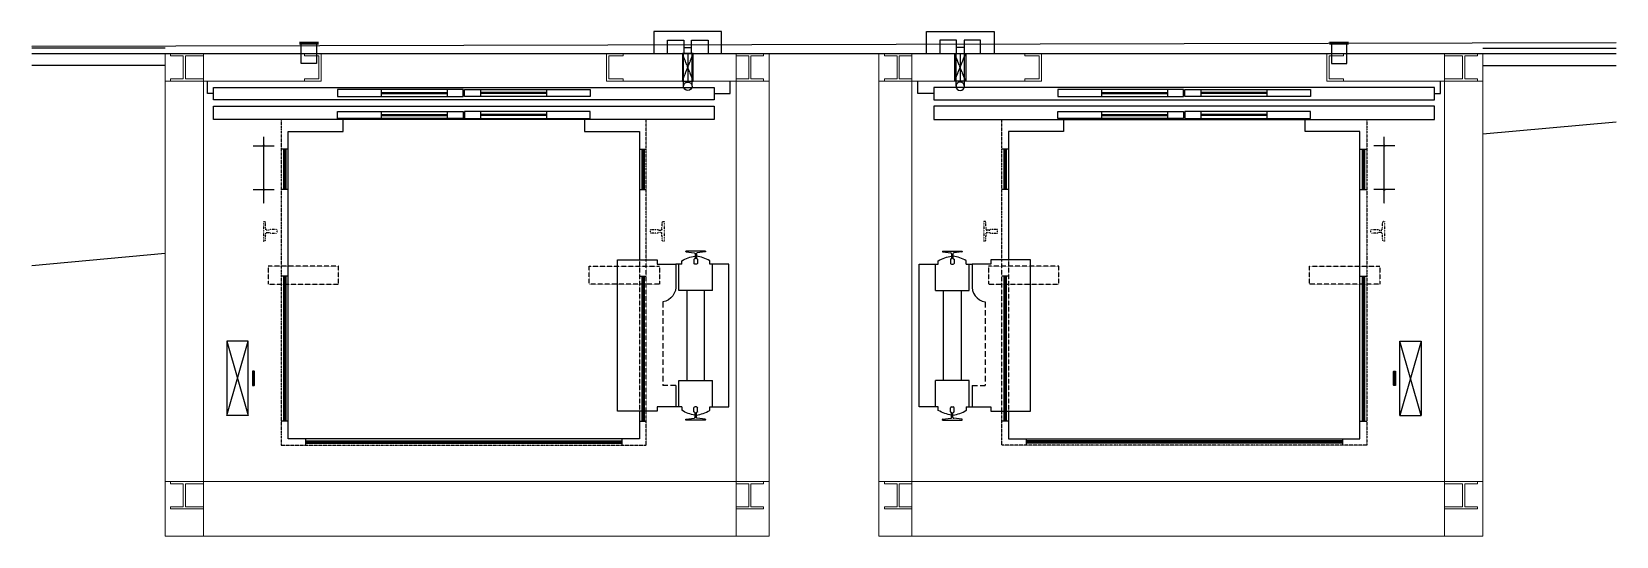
# Model space of a CAD drawing. Header units: millimetres. Extents: x 1372008 to 1411165, y -192331 to -164911.
# Drawn here: x 1372008 to 1379223, y -178011 to -175711 of the extents above; entities that cross this region are included whole.
import ezdxf

# ---------------------------------------------------------------- set-up
doc = ezdxf.new("R2010")
doc.units = ezdxf.units.MM
for name, pattern in [('CENTER2', [1.125, 0.75, -0.125, 0.125, -0.125]), ('DIVIDE', [1.25, 0.5, -0.25, 0, -0.25, 0, -0.25]), ('HIDDEN', [0.375, 0.25, -0.125]), ('PHANTOM', [2.5, 1.25, -0.25, 0.25, -0.25, 0.25, -0.25])]:
    doc.linetypes.add(name, pattern=pattern)
for name, color, linetype in [('Baca', 7, 'Continuous'), ('Lift', 7, 'Continuous'), ('Meheccer', 7, 'Continuous'), ('plita 2', 7, 'Continuous'), ('sutun1', 7, 'Continuous')]:
    doc.layers.add(name, color=color, linetype=linetype)
doc.layers.add('Metalkonstruksiya', color=206, linetype='Continuous', lineweight=9)

msp = doc.modelspace()

# ---------------------------------------------------------------- linework, layer by layer
at = {"layer": 'Baca'}
for p, q in [((1379222.6, -176123.5), (1378615.2, -176178.5)), ((1372615.2, -176722.6), (1372007.8, -176777.7))]:
    msp.add_line(p, q, dxfattribs=at)
at = {"layer": 'Lift'}
for p, q in [((1373226.4, -175763.8), (1373313.9, -175763.8)), ((1374977.4, -175782.7), (1375012, -175782.7)), ((1374994.7, -175811.1), (1374994.7, -175936.2)), ((1376253, -175782.7), (1376218.4, -175782.7)), ((1376235.7, -175811.1), (1376235.7, -175936.2)), ((1378003.9, -175763.8), (1377916.4, -175763.8)), ((1372807.8, -175993.6), (1372807.8, -175936.1)), ((1374976.2, -175959.7), (1374976.2, -175936.1)), ((1375014.2, -175959.7), (1375014.2, -175936.1)), ((1376216.2, -175959.7), (1376216.2, -175936.1)), ((1376254.2, -175959.7), (1376254.2, -175936.1)), ((1378422.6, -175993.6), (1378422.6, -175936.1)), ((1372835.2, -175993.6), (1372807.8, -175993.6)), ((1373599.2, -175975.1), (1373599.2, -176007.1)), ((1373599.2, -175988.6), (1373899.2, -175988.6)), ((1373599.2, -175991.1), (1373899.2, -175991.1)), ((1373599.2, -175993.6), (1373899.2, -175993.6)), ((1373899.2, -175975.1), (1373899.2, -176007.1)), ((1374051.2, -175975.1), (1374051.2, -176007.1)), ((1374351.2, -175988.6), (1374051.2, -175988.6)), ((1374051.2, -175991.1), (1374351.2, -175991.1)), ((1374351.2, -175993.6), (1374051.2, -175993.6)), ((1374351.2, -175975.1), (1374351.2, -176007.1)), ((1376879.2, -175975.1), (1376879.2, -176007.1)), ((1376879.2, -175988.6), (1377179.2, -175988.6)), ((1377179.2, -175991.1), (1376879.2, -175991.1)), ((1376879.2, -175993.6), (1377179.2, -175993.6)), ((1377179.2, -175975.1), (1377179.2, -176007.1)), ((1377331.2, -175975.1), (1377331.2, -176007.1)), ((1377631.2, -175988.6), (1377331.2, -175988.6)), ((1377631.2, -175991.1), (1377331.2, -175991.1)), ((1377631.2, -175993.6), (1377331.2, -175993.6)), ((1377631.2, -175975.1), (1377631.2, -176007.1)), ((1378395.2, -175993.6), (1378422.6, -175993.6)), ((1373599.2, -176075.1), (1373599.2, -176107.1)), ((1373599.2, -176088.6), (1373899.2, -176088.6)), ((1373599.2, -176091.1), (1373899.2, -176091.1)), ((1373599.2, -176093.6), (1373899.2, -176093.6)), ((1373899.2, -176075.1), (1373899.2, -176107.1)), ((1374051.2, -176075.1), (1374051.2, -176107.1)), ((1374351.2, -176088.6), (1374051.2, -176088.6)), ((1374051.2, -176091.1), (1374351.2, -176091.1)), ((1374351.2, -176093.6), (1374051.2, -176093.6)), ((1374351.2, -176075.1), (1374351.2, -176107.1)), ((1376879.2, -176075.1), (1376879.2, -176107.1)), ((1376879.2, -176088.6), (1377179.2, -176088.6)), ((1377179.2, -176091.1), (1376879.2, -176091.1)), ((1376879.2, -176093.6), (1377179.2, -176093.6)), ((1377179.2, -176075.1), (1377179.2, -176107.1)), ((1377331.2, -176075.1), (1377331.2, -176107.1)), ((1377631.2, -176088.6), (1377331.2, -176088.6)), ((1377631.2, -176091.1), (1377331.2, -176091.1)), ((1377631.2, -176093.6), (1377331.2, -176093.6)), ((1377631.2, -176075.1), (1377631.2, -176107.1)), ((1373175.2, -176246.1), (1373144.2, -176246.1)), ((1373154.7, -176246.1), (1373154.7, -176430.1)), ((1373159.7, -176246.1), (1373159.7, -176430.1)), ((1373164.7, -176246.1), (1373164.7, -176430.1)), ((1374775.2, -176246.1), (1374806.2, -176246.1)), ((1374785.7, -176246.1), (1374785.7, -176430.1)), ((1374790.7, -176246.1), (1374790.7, -176430.1)), ((1374795.7, -176246.1), (1374795.7, -176430.1)), ((1376455.2, -176246.1), (1376424.2, -176246.1)), ((1376434.7, -176246.1), (1376434.7, -176430.1)), ((1376439.7, -176246.1), (1376439.7, -176430.1)), ((1376444.7, -176246.1), (1376444.7, -176430.1)), ((1378055.2, -176246.1), (1378086.2, -176246.1)), ((1378065.7, -176246.1), (1378065.7, -176430.1)), ((1378070.7, -176246.1), (1378070.7, -176430.1)), ((1378075.7, -176246.1), (1378075.7, -176430.1)), ((1373175.2, -176430.1), (1373144.2, -176430.1)), ((1374775.2, -176430.1), (1374806.2, -176430.1)), ((1376455.2, -176430.1), (1376424.2, -176430.1)), ((1378055.2, -176430.1), (1378086.2, -176430.1)), ((1373175.2, -176826.1), (1373144.2, -176826.1)), ((1373154.7, -176826.1), (1373154.7, -177486.1)), ((1373159.7, -176826.1), (1373159.7, -177486.1)), ((1373164.7, -176826.1), (1373164.7, -177486.1)), ((1374775.2, -176826.1), (1374806.2, -176826.1)), ((1374785.7, -176826.1), (1374785.7, -177486.1)), ((1374790.7, -176826.1), (1374790.7, -177486.1)), ((1374795.7, -176826.1), (1374795.7, -177486.1)), ((1376455.2, -176826.1), (1376424.2, -176826.1)), ((1376434.7, -176826.1), (1376434.7, -177486.1)), ((1376439.7, -176826.1), (1376439.7, -177486.1)), ((1376444.7, -176826.1), (1376444.7, -177486.1)), ((1378055.2, -176826.1), (1378086.2, -176826.1)), ((1378065.7, -176826.1), (1378065.7, -177486.1)), ((1378070.7, -176826.1), (1378070.7, -177486.1)), ((1378075.7, -176826.1), (1378075.7, -177486.1)), ((1373175.2, -177486.1), (1373144.2, -177486.1)), ((1374775.2, -177486.1), (1374806.2, -177486.1)), ((1376455.2, -177486.1), (1376424.2, -177486.1)), ((1378055.2, -177486.1), (1378086.2, -177486.1)), ((1373255.2, -177566.1), (1373255.2, -177596.1)), ((1373255.2, -177576.1), (1374695.2, -177576.1)), ((1373255.2, -177581.1), (1374695.2, -177581.1)), ((1373255.2, -177586.1), (1374695.2, -177586.1)), ((1374695.2, -177566.1), (1374695.2, -177596.1)), ((1376535.2, -177566.1), (1376535.2, -177596.1)), ((1377975.2, -177576.1), (1376535.2, -177576.1)), ((1377975.2, -177581.1), (1376535.2, -177581.1)), ((1377975.2, -177586.1), (1376535.2, -177586.1)), ((1377975.2, -177566.1), (1377975.2, -177596.1))]:
    msp.add_line(p, q, dxfattribs=at)
at = {"layer": 'Lift', "linetype": 'CENTER2'}
for p, q in [((1375020.2, -175936.1), (1374970.2, -175811.1)), ((1374970.2, -175936.1), (1375020.2, -175811.1)), ((1376210.2, -175936.1), (1376260.2, -175811.1)), ((1376260.2, -175936.1), (1376210.2, -175811.1)), ((1373016.7, -176231.1), (1373111.7, -176231.1)), ((1373064.2, -176494.3), (1373064.2, -176191)), ((1378213.7, -176231.1), (1378118.7, -176231.1)), ((1378166.2, -176494.3), (1378166.2, -176191)), ((1373016.7, -176431.1), (1373111.7, -176431.1)), ((1378213.7, -176431.1), (1378118.7, -176431.1))]:
    msp.add_line(p, q, dxfattribs=at)
at = {"layer": 'Lift', "linetype": 'HIDDEN', "ltscale": 10}
for p, q in [((1374976.2, -175936.1), (1374976.2, -175811.1)), ((1375014.2, -175936.1), (1375014.2, -175811.1)), ((1376216.2, -175936.1), (1376216.2, -175811.1)), ((1376254.2, -175936.1), (1376254.2, -175811.1))]:
    msp.add_line(p, q, dxfattribs=at)
at = {"layer": 'Lift', "linetype": 'Continuous'}
for p, q in [((1373425.2, -176166.1), (1373425.2, -176111.1)), ((1377805.2, -176166.1), (1377805.2, -176111.1)), ((1373175.2, -177566.1), (1373175.2, -176166.1)), ((1373175.2, -176166.1), (1373425.2, -176166.1)), ((1378055.2, -176166.1), (1377805.2, -176166.1)), ((1378055.2, -177566.1), (1378055.2, -176166.1)), ((1374775.2, -177438.1), (1374775.2, -177566.1)), ((1376455.2, -177438.1), (1376455.2, -177566.1)), ((1374775.2, -177566.1), (1373175.2, -177566.1)), ((1376455.2, -177566.1), (1378055.2, -177566.1))]:
    msp.add_line(p, q, dxfattribs=at)
at = {"layer": 'Lift', "linetype": 'PHANTOM', "ltscale": 0.5}
for p, q in [((1374806.2, -176754.1), (1374806.2, -176111.1)), ((1376424.2, -176754.1), (1376424.2, -176111.1))]:
    msp.add_line(p, q, dxfattribs=at)
at = {"layer": 'Lift', "linetype": 'HIDDEN'}
for p, q in [((1374775.2, -176754.1), (1374775.2, -177438.1)), ((1374806.2, -177438.1), (1374806.2, -176754.1)), ((1376424.2, -177438.1), (1376424.2, -176754.1)), ((1376455.2, -176754.1), (1376455.2, -177438.1))]:
    msp.add_line(p, q, dxfattribs=at)
at = {"layer": 'Lift', "linetype": 'ByBlock'}
for p, q in [((1374967.7, -176771.1), (1374967.7, -176755.4)), ((1375076.2, -176711.1), (1374986.2, -176711.1)), ((1374986.2, -176711.1), (1374986.2, -176713.3)), ((1374988, -176715.3), (1375024.2, -176719.1)), ((1375023.2, -176748.7), (1375023.2, -176767.1)), ((1375026.2, -176746.7), (1375025.2, -176746.7)), ((1375028.2, -176723.1), (1375028.2, -176744.7)), ((1375034.2, -176723.1), (1375034.2, -176744.7)), ((1375037.2, -176746.7), (1375036.2, -176746.7)), ((1375074.4, -176715.3), (1375038.2, -176719.1)), ((1375039.2, -176748.7), (1375039.2, -176767.1)), ((1375076.2, -176711.1), (1375076.2, -176713.3)), ((1376154.2, -176711.1), (1376244.2, -176711.1)), ((1376154.2, -176711.1), (1376154.2, -176713.3)), ((1376156, -176715.3), (1376192.2, -176719.1)), ((1376191.2, -176748.7), (1376191.2, -176767.1)), ((1376193.2, -176746.7), (1376194.2, -176746.7)), ((1376196.2, -176723.1), (1376196.2, -176744.7)), ((1376202.2, -176723.1), (1376202.2, -176744.7)), ((1376204.2, -176746.7), (1376205.2, -176746.7)), ((1376242.4, -176715.3), (1376206.2, -176719.1)), ((1376207.2, -176748.7), (1376207.2, -176767.1)), ((1376244.2, -176711.1), (1376244.2, -176713.3)), ((1376262.7, -176771.1), (1376262.7, -176755.4)), ((1374967.7, -176771.1), (1374941.2, -176771.1)), ((1374941.2, -176771.1), (1374941.2, -176863.2)), ((1374954.4, -176891.1), (1374954.4, -176771.1)), ((1375035.2, -176771.1), (1375027.2, -176771.1)), ((1375107.9, -176891.1), (1375107.9, -176771.1)), ((1376122.4, -176891.1), (1376122.4, -176771.1)), ((1376195.2, -176771.1), (1376203.2, -176771.1)), ((1376262.7, -176771.1), (1376289.2, -176771.1)), ((1376275.9, -176891.1), (1376275.9, -176771.1)), ((1376289.2, -176771.1), (1376289.2, -176863.2)), ((1375107.9, -176891.1), (1374954.4, -176891.1)), ((1374991.2, -176891.1), (1374991.2, -177301.1)), ((1375071.2, -177301.1), (1375071.2, -176891.1)), ((1376122.4, -176891.1), (1376275.9, -176891.1)), ((1376159.2, -177301.1), (1376159.2, -176891.1)), ((1376239.2, -176891.1), (1376239.2, -177301.1)), ((1374941.2, -177323.2), (1374941.2, -177421.1)), ((1374954.4, -177301.1), (1375107.9, -177301.1)), ((1374954.4, -177421.1), (1374954.4, -177301.1)), ((1375107.9, -177421.1), (1375107.9, -177301.1)), ((1376275.9, -177301.1), (1376122.4, -177301.1)), ((1376122.4, -177421.1), (1376122.4, -177301.1)), ((1376275.9, -177421.1), (1376275.9, -177301.1)), ((1376289.2, -177323.2), (1376289.2, -177421.1)), ((1374967.7, -177421.1), (1374941.2, -177421.1)), ((1374967.7, -177421.1), (1374967.7, -177436.9)), ((1374986.2, -177481.1), (1374986.2, -177478.9)), ((1375076.2, -177481.1), (1374986.2, -177481.1)), ((1374988, -177477), (1375024.2, -177473.1)), ((1375023.2, -177443.6), (1375023.2, -177425.1)), ((1375026.2, -177445.6), (1375025.2, -177445.6)), ((1375035.2, -177421.1), (1375027.2, -177421.1)), ((1375028.2, -177469.1), (1375028.2, -177447.6)), ((1375034.2, -177469.1), (1375034.2, -177447.6)), ((1375037.2, -177445.6), (1375036.2, -177445.6)), ((1375074.4, -177477), (1375038.2, -177473.1)), ((1375039.2, -177443.6), (1375039.2, -177425.1)), ((1375076.2, -177481.1), (1375076.2, -177478.9)), ((1376154.2, -177481.1), (1376154.2, -177478.9)), ((1376154.2, -177481.1), (1376244.2, -177481.1)), ((1376156, -177477), (1376192.2, -177473.1)), ((1376191.2, -177443.6), (1376191.2, -177425.1)), ((1376193.2, -177445.6), (1376194.2, -177445.6)), ((1376195.2, -177421.1), (1376203.2, -177421.1)), ((1376196.2, -177469.1), (1376196.2, -177447.6)), ((1376202.2, -177469.1), (1376202.2, -177447.6)), ((1376204.2, -177445.6), (1376205.2, -177445.6)), ((1376242.4, -177477), (1376206.2, -177473.1)), ((1376207.2, -177443.6), (1376207.2, -177425.1)), ((1376244.2, -177481.1), (1376244.2, -177478.9)), ((1376262.7, -177421.1), (1376289.2, -177421.1)), ((1376262.7, -177421.1), (1376262.7, -177436.9))]:
    msp.add_line(p, q, dxfattribs=at)
at = {"layer": 'Lift', "linetype": 'HIDDEN', "ltscale": 100}
for p, q in [((1374881.2, -176942.6), (1374881.2, -177323.2)), ((1376349.2, -176942.6), (1376349.2, -177323.2)), ((1374941.2, -177323.2), (1374881.2, -177323.2)), ((1376289.2, -177323.2), (1376349.2, -177323.2))]:
    msp.add_line(p, q, dxfattribs=at)
at = {"layer": 'Lift', "ltscale": 2, "extrusion": (0, 0, -1)}
msp.add_lwpolyline([(-1375148.3, -175811.1), (-1375148.3, -175711.1), (-1374841.1, -175711.1), (-1374841.1, -175811.1)], dxfattribs=at)
at = {"layer": 'Lift', "extrusion": (0, 0, -1)}
for points in [[(-1374902, -175811.2), (-1374902, -175750), (-1374977.4, -175750), (-1374977.4, -175811.1)], [(-1375012, -175811.5), (-1375012, -175750), (-1375087.4, -175750), (-1375087.4, -175811.1)], [(-1373305.2, -175770.2), (-1373305.2, -175856.1), (-1373305.2, -175856.1), (-1373235.2, -175856.1), (-1373235.2, -175763.8)], [(-1375115.2, -175993.6), (-1375188.3, -175993.6), (-1375188.3, -175936.1)]]:
    msp.add_lwpolyline(points, dxfattribs=at)
at = {"layer": 'Lift', "ltscale": 2}
msp.add_lwpolyline([(1376082.1, -175811.1), (1376082.1, -175711.1), (1376389.3, -175711.1), (1376389.3, -175811.1)], dxfattribs=at)
at = {"layer": 'Lift'}
for points in [[(1376218.4, -175811.5), (1376218.4, -175750), (1376143, -175750), (1376143, -175811.1)], [(1376328.4, -175811.2), (1376328.4, -175750), (1376253, -175750), (1376253, -175811.1)], [(1377925.2, -175770.2), (1377925.2, -175856.1), (1377925.2, -175856.1), (1377995.2, -175856.1), (1377995.2, -175763.8)], [(1376115.2, -175993.6), (1376042, -175993.6), (1376042, -175936.1)]]:
    msp.add_lwpolyline(points, dxfattribs=at)
at = {"layer": 'Lift', "extrusion": (0, 0, -1), "const_width": 13.1}
msp.add_lwpolyline([(-1373226.4, -175763.8), (-1373313.9, -175763.8)], dxfattribs=at)
at = {"layer": 'Lift', "linetype": 'Continuous', "extrusion": (0, 0, -1)}
for points in [[(-1375020.2, -175811.1), (-1375020.2, -175811.1), (-1374970.2, -175811.1), (-1374970.2, -175936.1), (-1375020.2, -175936.1), (-1375020.2, -175811.1)], [(-1375115.2, -175966.1), (-1375115.2, -176021.1), (-1372835.2, -176021.1), (-1372835.2, -175966.1), (-1375115.2, -175966.1)], [(-1375115.2, -176051.1), (-1375115.2, -176111.1), (-1372835.2, -176111.1), (-1372835.2, -176051.1), (-1375115.2, -176051.1)], [(-1374525.2, -176111.1), (-1374525.2, -176166.1), (-1374775.2, -176166.1), (-1374775.2, -176754.1)], [(-1372993.1, -177461.1), (-1372993.1, -177121.1), (-1372896.6, -177121.1), (-1372993.1, -177461.1), (-1372896.6, -177461.1), (-1372993.1, -177121.1), (-1372896.6, -177121.1), (-1372896.6, -177461.1)]]:
    msp.add_lwpolyline(points, dxfattribs=at)
at = {"layer": 'Lift', "linetype": 'Continuous'}
for points in [[(1376210.2, -175811.1), (1376210.2, -175811.1), (1376260.2, -175811.1), (1376260.2, -175936.1), (1376210.2, -175936.1), (1376210.2, -175811.1)], [(1376115.2, -175966.1), (1376115.2, -176021.1), (1378395.2, -176021.1), (1378395.2, -175966.1), (1376115.2, -175966.1)], [(1376115.2, -176051.1), (1376115.2, -176111.1), (1378395.2, -176111.1), (1378395.2, -176051.1), (1376115.2, -176051.1)], [(1376705.2, -176111.1), (1376705.2, -176166.1), (1376455.2, -176166.1), (1376455.2, -176754.1)], [(1378237.3, -177461.1), (1378237.3, -177121.1), (1378333.8, -177121.1), (1378237.3, -177461.1), (1378333.8, -177461.1), (1378237.3, -177121.1), (1378333.8, -177121.1), (1378333.8, -177461.1)]]:
    msp.add_lwpolyline(points, dxfattribs=at)
at = {"layer": 'Lift', "const_width": 13.1}
msp.add_lwpolyline([(1378003.9, -175763.8), (1377916.4, -175763.8)], dxfattribs=at)
at = {"layer": 'Lift', "linetype": 'Continuous', "extrusion": (0, 0, -1)}
for points in [[(-1373400.2, -176007.1), (-1373972.7, -176007.1), (-1373972.7, -175975.1), (-1373400.2, -175975.1)], [(-1374550.2, -176007.1), (-1373977.7, -176007.1), (-1373977.7, -175975.1), (-1374550.2, -175975.1)], [(-1373400.2, -176075.1), (-1373972.7, -176075.1), (-1373972.7, -176107.1), (-1373400.2, -176107.1)], [(-1374550.2, -176075.1), (-1373977.7, -176075.1), (-1373977.7, -176107.1), (-1374550.2, -176107.1)]]:
    msp.add_lwpolyline(points, close=True, dxfattribs=at)
at = {"layer": 'Lift', "linetype": 'Continuous'}
for points in [[(1376680.2, -176007.1), (1377252.7, -176007.1), (1377252.7, -175975.1), (1376680.2, -175975.1)], [(1377830.2, -176007.1), (1377257.7, -176007.1), (1377257.7, -175975.1), (1377830.2, -175975.1)], [(1376680.2, -176075.1), (1377252.7, -176075.1), (1377252.7, -176107.1), (1376680.2, -176107.1)], [(1377830.2, -176075.1), (1377257.7, -176075.1), (1377257.7, -176107.1), (1377830.2, -176107.1)]]:
    msp.add_lwpolyline(points, close=True, dxfattribs=at)
at = {"layer": 'Lift', "linetype": 'PHANTOM', "ltscale": 0.5, "extrusion": (0, 0, -1)}
msp.add_lwpolyline([(-1373144.2, -176111.1), (-1373144.2, -177596.1), (-1374806.2, -177596.1), (-1374806.2, -177438.1)], dxfattribs=at)
at = {"layer": 'Lift', "linetype": 'PHANTOM', "ltscale": 0.5}
msp.add_lwpolyline([(1378086.2, -176111.1), (1378086.2, -177596.1), (1376424.2, -177596.1), (1376424.2, -177438.1)], dxfattribs=at)
at = {"layer": 'Lift', "linetype": 'DIVIDE', "extrusion": (0, 0, -1)}
for points in [[(-1373125.2, -176614.2), (-1373124.2, -176613.2), (-1373091.8, -176613.2, 0.355675), (-1373087.9, -176616.4), (-1373077.7, -176616.4, 0.393341), (-1373073.7, -176612.7), (-1373071.3, -176579.4, -0.393341), (-1373068.3, -176576.6), (-1373063.2, -176576.6), (-1373063.2, -176665.6), (-1373068.3, -176665.6, -0.393341), (-1373071.3, -176662.9), (-1373073.7, -176629.6, 0.393341), (-1373077.7, -176625.9), (-1373087.9, -176625.9, 0.355675), (-1373091.8, -176629.1), (-1373124.2, -176629.1), (-1373125.2, -176628.1)], [(-1374825.2, -176614.2), (-1374826.2, -176613.2), (-1374858.6, -176613.2, -0.355675), (-1374862.5, -176616.4), (-1374872.7, -176616.4, -0.393341), (-1374876.7, -176612.7), (-1374879.1, -176579.4, 0.393341), (-1374882.1, -176576.6), (-1374887.2, -176576.6), (-1374887.2, -176665.6), (-1374882.1, -176665.6, 0.393341), (-1374879.1, -176662.9), (-1374876.7, -176629.6, -0.393341), (-1374872.7, -176625.9), (-1374862.5, -176625.9, -0.355675), (-1374858.6, -176629.1), (-1374826.2, -176629.1), (-1374825.2, -176628.1)]]:
    msp.add_lwpolyline(points, format="xyb", close=True, dxfattribs=at)
at = {"layer": 'Lift', "linetype": 'DIVIDE'}
for points in [[(1376405.2, -176614.2), (1376404.2, -176613.2), (1376371.8, -176613.2, -0.355675), (1376367.9, -176616.4), (1376357.7, -176616.4, -0.393341), (1376353.7, -176612.7), (1376351.3, -176579.4, 0.393341), (1376348.3, -176576.6), (1376343.2, -176576.6), (1376343.2, -176665.6), (1376348.3, -176665.6, 0.393341), (1376351.3, -176662.9), (1376353.7, -176629.6, -0.393341), (1376357.7, -176625.9), (1376367.9, -176625.9, -0.355675), (1376371.8, -176629.1), (1376404.2, -176629.1), (1376405.2, -176628.1)], [(1378105.2, -176614.2), (1378106.2, -176613.2), (1378138.6, -176613.2, 0.355675), (1378142.5, -176616.4), (1378152.7, -176616.4, 0.393341), (1378156.7, -176612.7), (1378159.1, -176579.4, -0.393341), (1378162.1, -176576.6), (1378167.2, -176576.6), (1378167.2, -176665.6), (1378162.1, -176665.6, -0.393341), (1378159.1, -176662.9), (1378156.7, -176629.6, 0.393341), (1378152.7, -176625.9), (1378142.5, -176625.9, 0.355675), (1378138.6, -176629.1), (1378106.2, -176629.1), (1378105.2, -176628.1)]]:
    msp.add_lwpolyline(points, format="xyb", close=True, dxfattribs=at)
at = {"layer": 'Lift', "linetype": 'ByBlock', "extrusion": (0, 0, -1)}
msp.add_lwpolyline([(-1374941.2, -177421.1), (-1374855.4, -177421.1), (-1374855.4, -177441.1), (-1374675.2, -177441.1), (-1374675.2, -176751.1), (-1374855.4, -176751.1), (-1374855.4, -176771.1), (-1374941.2, -176771.1)], dxfattribs=at)
msp.add_lwpolyline([(-1375034.2, -177458.4, -0.106881), (-1375094.7, -177436.9), (-1375094.7, -177421.1), (-1375181.2, -177421.1), (-1375181.2, -176771.1), (-1375094.7, -176771.1), (-1375094.7, -176755.4, -0.106881), (-1375034.2, -176733.9)], format="xyb", dxfattribs=at)
at = {"layer": 'Lift', "linetype": 'ByBlock'}
msp.add_lwpolyline([(1376196.2, -177458.4, -0.106881), (1376135.7, -177436.9), (1376135.7, -177421.1), (1376049.2, -177421.1), (1376049.2, -176771.1), (1376135.7, -176771.1), (1376135.7, -176755.4, -0.106881), (1376196.2, -176733.9)], format="xyb", dxfattribs=at)
msp.add_lwpolyline([(1376289.2, -177421.1), (1376374.9, -177421.1), (1376374.9, -177441.1), (1376555.2, -177441.1), (1376555.2, -176751.1), (1376374.9, -176751.1), (1376374.9, -176771.1), (1376289.2, -176771.1)], dxfattribs=at)
at = {"layer": 'Lift', "linetype": 'HIDDEN', "extrusion": (0, 0, -1)}
for points in [[(-1373084.2, -176862.6), (-1373404.2, -176862.6), (-1373404.2, -176779.6), (-1373084.2, -176779.6)], [(-1374546.2, -176779.6), (-1374866.2, -176779.6), (-1374866.2, -176862.6), (-1374546.2, -176862.6)]]:
    msp.add_lwpolyline(points, close=True, dxfattribs=at)
at = {"layer": 'Lift', "linetype": 'HIDDEN'}
for points in [[(1376684.2, -176779.6), (1376364.2, -176779.6), (1376364.2, -176862.6), (1376684.2, -176862.6)], [(1378146.2, -176862.6), (1377826.2, -176862.6), (1377826.2, -176779.6), (1378146.2, -176779.6)]]:
    msp.add_lwpolyline(points, close=True, dxfattribs=at)
at = {"layer": 'Lift', "linetype": 'Continuous', "extrusion": (0, 0, -1)}
msp.add_lwpolyline([(-1373017.4, -177322), (-1373017.4, -177260.3, -0.414214), (-1373015.2, -177258.1, -0.414214), (-1373013.1, -177260.3), (-1373013.1, -177322, -0.414214), (-1373015.2, -177324.1, -0.414214), (-1373017.4, -177322, -0.414214), (-1373019.5, -177324.1, -0.414214), (-1373021.7, -177322), (-1373021.7, -177260.3, -0.414214), (-1373019.5, -177258.1, -0.414214), (-1373017.4, -177260.3)], format="xyb", dxfattribs=at)
at = {"layer": 'Lift', "linetype": 'Continuous'}
msp.add_lwpolyline([(1378213, -177322), (1378213, -177260.3, -0.414214), (1378215.2, -177258.1, -0.414214), (1378217.3, -177260.3), (1378217.3, -177322, -0.414214), (1378215.2, -177324.1, -0.414214), (1378213, -177322, -0.414214), (1378210.9, -177324.1, -0.414214), (1378208.7, -177322), (1378208.7, -177260.3, -0.414214), (1378210.9, -177258.1, -0.414214), (1378213, -177260.3)], format="xyb", dxfattribs=at)
at = {"layer": 'Lift', "linetype": 'Continuous', "extrusion": (0, 0, -1)}
for centre in [(-1373064.2, -176231.1), (-1373064.2, -176431.1)]:
    msp.add_circle(centre, 3, dxfattribs=at)
at = {"layer": 'Lift', "linetype": 'Continuous'}
for centre in [(1378166.2, -176231.1), (1378166.2, -176431.1)]:
    msp.add_circle(centre, 3, dxfattribs=at)
at = {"layer": 'Lift', "linetype": 'HIDDEN', "ltscale": 10, "extrusion": (0, 0, -1)}
msp.add_arc((-1374995.2, -175959.7), 19, 0, 180, dxfattribs=at)
at = {"layer": 'Lift', "extrusion": (0, 0, -1)}
msp.add_arc((-1374995.2, -175959.7), 19, 180, 0, dxfattribs=at)
at = {"layer": 'Lift', "linetype": 'HIDDEN', "ltscale": 10}
msp.add_arc((1376235.2, -175959.7), 19, 0, 180, dxfattribs=at)
at = {"layer": 'Lift'}
msp.add_arc((1376235.2, -175959.7), 19, 180, 0, dxfattribs=at)
at = {"layer": 'Lift', "linetype": 'ByBlock', "extrusion": (0, 0, -1)}
for centre, radius, start, end in [((-1375047.7, -176884.6), 151.9, 58.23489, 82.63754), ((-1374988.2, -176713.3), 2, -83.99099, 0), ((-1375025.2, -176748.7), 2, 0, 90), ((-1375024.2, -176723.1), 4, 90, 180), ((-1375024.2, -176723.1), 4, 90, 180), ((-1375026.2, -176744.7), 2, 180, -90), ((-1375038.2, -176723.1), 4, 0, 90), ((-1375038.2, -176723.1), 4, 0, 90), ((-1375036.2, -176744.7), 2, -90, 0), ((-1375037.2, -176748.7), 2, 90, 180), ((-1375074.2, -176713.3), 2, 180, -96.00901), ((-1375027.2, -176767.1), 4, -90, 0), ((-1375035.2, -176767.1), 4, 180, -90), ((-1374868.1, -176870.4), 73.4, 174.35555, -100.24365), ((-1375047.7, -177307.7), 151.9, -82.63754, -58.23489), ((-1374988.2, -177478.9), 2, 0, 83.99099), ((-1375027.2, -177425.1), 4, 0, 90), ((-1375025.2, -177443.6), 2, -90, 0), ((-1375024.2, -177469.1), 4, 180, -90), ((-1375024.2, -177469.1), 4, 180, -90), ((-1375026.2, -177447.6), 2, 90, 180), ((-1375036.2, -177447.6), 2, 0, 90), ((-1375038.2, -177469.1), 4, -90, 0), ((-1375038.2, -177469.1), 4, -90, 0), ((-1375035.2, -177425.1), 4, 90, 180), ((-1375037.2, -177443.6), 2, 180, -90), ((-1375074.2, -177478.9), 2, 96.00901, 180)]:
    msp.add_arc(centre, radius, start, end, dxfattribs=at)
at = {"layer": 'Lift', "linetype": 'ByBlock'}
for centre, radius, start, end in [((1376156.2, -176713.3), 2, 180, -96.00901), ((1376193.2, -176748.7), 2, 90, 180), ((1376192.2, -176723.1), 4, 0, 90), ((1376192.2, -176723.1), 4, 0, 90), ((1376194.2, -176744.7), 2, -90, 0), ((1376206.2, -176723.1), 4, 90, 180), ((1376206.2, -176723.1), 4, 90, 180), ((1376182.7, -176884.6), 151.9, 58.23489, 82.63754), ((1376204.2, -176744.7), 2, 180, -90), ((1376205.2, -176748.7), 2, 0, 90), ((1376242.2, -176713.3), 2, -83.99099, 0), ((1376195.2, -176767.1), 4, 180, -90), ((1376203.2, -176767.1), 4, -90, 0), ((1376362.2, -176870.4), 73.4, 174.35555, -100.24365), ((1376156.2, -177478.9), 2, 96.00901, 180), ((1376195.2, -177425.1), 4, 90, 180), ((1376193.2, -177443.6), 2, 180, -90), ((1376192.2, -177469.1), 4, -90, 0), ((1376192.2, -177469.1), 4, -90, 0), ((1376194.2, -177447.6), 2, 0, 90), ((1376182.7, -177307.7), 151.9, -82.63754, -58.23489), ((1376204.2, -177447.6), 2, 90, 180), ((1376206.2, -177469.1), 4, 180, -90), ((1376206.2, -177469.1), 4, 180, -90), ((1376203.2, -177425.1), 4, 0, 90), ((1376205.2, -177443.6), 2, -90, 0), ((1376242.2, -177478.9), 2, 0, 83.99099)]:
    msp.add_arc(centre, radius, start, end, dxfattribs=at)
at = {"layer": 'Meheccer'}
for p, q in [((1372615.2, -175786.1), (1372007.8, -175786.1)), ((1378615.2, -175786.1), (1379222.6, -175786.1)), ((1372615.2, -175866.1), (1372007.8, -175866.1)), ((1378615.2, -175866.1), (1379222.6, -175866.1))]:
    msp.add_line(p, q, dxfattribs=at)
at = {"layer": 'Metalkonstruksiya', "extrusion": (0, 0, -1)}
for points in [[(-1372615.2, -175811.1), (-1372790.2, -175811.1), (-1372790.2, -178011.1), (-1372615.2, -178011.1)], [(-1372790.2, -175821.1), (-1372790.2, -175811.1), (-1372640.2, -175811.1), (-1372640.2, -175821.1), (-1372697.7, -175821.1), (-1372697.7, -175926.1), (-1372640.2, -175926.1), (-1372640.2, -175936.1), (-1372790.2, -175936.1), (-1372790.2, -175926.1), (-1372707.7, -175926.1), (-1372707.7, -175821.1)], [(-1373250.2, -175926.1), (-1373315.2, -175926.1), (-1373315.2, -175821.1), (-1373250.2, -175821.1), (-1373250.2, -175811.1), (-1373325.2, -175811.1), (-1373325.2, -175936.1), (-1373250.2, -175936.1)], [(-1375365.2, -175936.1), (-1374625.2, -175936.1), (-1374625.2, -175811.1), (-1375365.2, -175811.1)], [(-1374700.2, -175926.1), (-1374635.2, -175926.1), (-1374635.2, -175821.1), (-1374700.2, -175821.1), (-1374700.2, -175811.1), (-1374625.2, -175811.1), (-1374625.2, -175936.1), (-1374700.2, -175936.1)], [(-1375215.2, -175811.1), (-1375365.2, -175811.1), (-1375365.2, -178011.1), (-1375215.2, -178011.1)], [(-1375215.2, -175821.1), (-1375215.2, -175811.1), (-1375340.2, -175811.1), (-1375340.2, -175821.1), (-1375282.7, -175821.1), (-1375282.7, -175926.1), (-1375340.2, -175926.1), (-1375340.2, -175936.1), (-1375215.2, -175936.1), (-1375215.2, -175926.1), (-1375272.7, -175926.1), (-1375272.7, -175821.1)], [(-1375365.2, -177761.1), (-1372615.2, -177761.1), (-1372615.2, -178011.1), (-1375365.2, -178011.1)], [(-1372790.2, -177771.1), (-1372790.2, -177761.1), (-1372640.2, -177761.1), (-1372640.2, -177771.1), (-1372697.7, -177771.1), (-1372697.7, -177876.1), (-1372640.2, -177876.1), (-1372640.2, -177886.1), (-1372790.2, -177886.1), (-1372790.2, -177876.1), (-1372707.7, -177876.1), (-1372707.7, -177771.1)], [(-1375215.2, -177771.1), (-1375215.2, -177761.1), (-1375340.2, -177761.1), (-1375340.2, -177771.1), (-1375282.7, -177771.1), (-1375282.7, -177876.1), (-1375340.2, -177876.1), (-1375340.2, -177886.1), (-1375215.2, -177886.1), (-1375215.2, -177876.1), (-1375272.7, -177876.1), (-1375272.7, -177771.1)]]:
    msp.add_lwpolyline(points, close=True, dxfattribs=at)
msp.add_lwpolyline([(-1373210.2, -175811.1), (-1372615.2, -175811.1), (-1372615.2, -175936.1), (-1373325.2, -175936.1), (-1373325.2, -175811.1), (-1373210.2, -175811.1)], dxfattribs=at)
at = {"layer": 'Metalkonstruksiya'}
for points in [[(1375865.2, -175936.1), (1376605.2, -175936.1), (1376605.2, -175811.1), (1375865.2, -175811.1)], [(1376015.2, -175811.1), (1375865.2, -175811.1), (1375865.2, -178011.1), (1376015.2, -178011.1)], [(1376015.2, -175821.1), (1376015.2, -175811.1), (1375890.2, -175811.1), (1375890.2, -175821.1), (1375947.7, -175821.1), (1375947.7, -175926.1), (1375890.2, -175926.1), (1375890.2, -175936.1), (1376015.2, -175936.1), (1376015.2, -175926.1), (1375957.7, -175926.1), (1375957.7, -175821.1)], [(1376530.2, -175926.1), (1376595.2, -175926.1), (1376595.2, -175821.1), (1376530.2, -175821.1), (1376530.2, -175811.1), (1376605.2, -175811.1), (1376605.2, -175936.1), (1376530.2, -175936.1)], [(1377980.2, -175926.1), (1377915.2, -175926.1), (1377915.2, -175821.1), (1377980.2, -175821.1), (1377980.2, -175811.1), (1377905.2, -175811.1), (1377905.2, -175936.1), (1377980.2, -175936.1)], [(1378615.2, -175811.1), (1378440.2, -175811.1), (1378440.2, -178011.1), (1378615.2, -178011.1)], [(1378440.2, -175821.1), (1378440.2, -175811.1), (1378590.2, -175811.1), (1378590.2, -175821.1), (1378532.7, -175821.1), (1378532.7, -175926.1), (1378590.2, -175926.1), (1378590.2, -175936.1), (1378440.2, -175936.1), (1378440.2, -175926.1), (1378522.7, -175926.1), (1378522.7, -175821.1)], [(1375865.2, -177761.1), (1378615.2, -177761.1), (1378615.2, -178011.1), (1375865.2, -178011.1)], [(1376015.2, -177771.1), (1376015.2, -177761.1), (1375890.2, -177761.1), (1375890.2, -177771.1), (1375947.7, -177771.1), (1375947.7, -177876.1), (1375890.2, -177876.1), (1375890.2, -177886.1), (1376015.2, -177886.1), (1376015.2, -177876.1), (1375957.7, -177876.1), (1375957.7, -177771.1)], [(1378440.2, -177771.1), (1378440.2, -177761.1), (1378590.2, -177761.1), (1378590.2, -177771.1), (1378532.7, -177771.1), (1378532.7, -177876.1), (1378590.2, -177876.1), (1378590.2, -177886.1), (1378440.2, -177886.1), (1378440.2, -177876.1), (1378522.7, -177876.1), (1378522.7, -177771.1)]]:
    msp.add_lwpolyline(points, close=True, dxfattribs=at)
msp.add_lwpolyline([(1378020.2, -175811.1), (1378615.2, -175811.1), (1378615.2, -175936.1), (1377905.2, -175936.1), (1377905.2, -175811.1), (1378020.2, -175811.1)], dxfattribs=at)
at = {"layer": 'plita 2'}
msp.add_line((1372007.8, -175811.1), (1379222.6, -175811.1), dxfattribs=at)
at = {"layer": 'sutun1', "color": 134}
msp.add_line((1379222.6, -175762.8), (1372007.8, -175779.3), dxfattribs=at)

doc.saveas('drawing.dxf')
